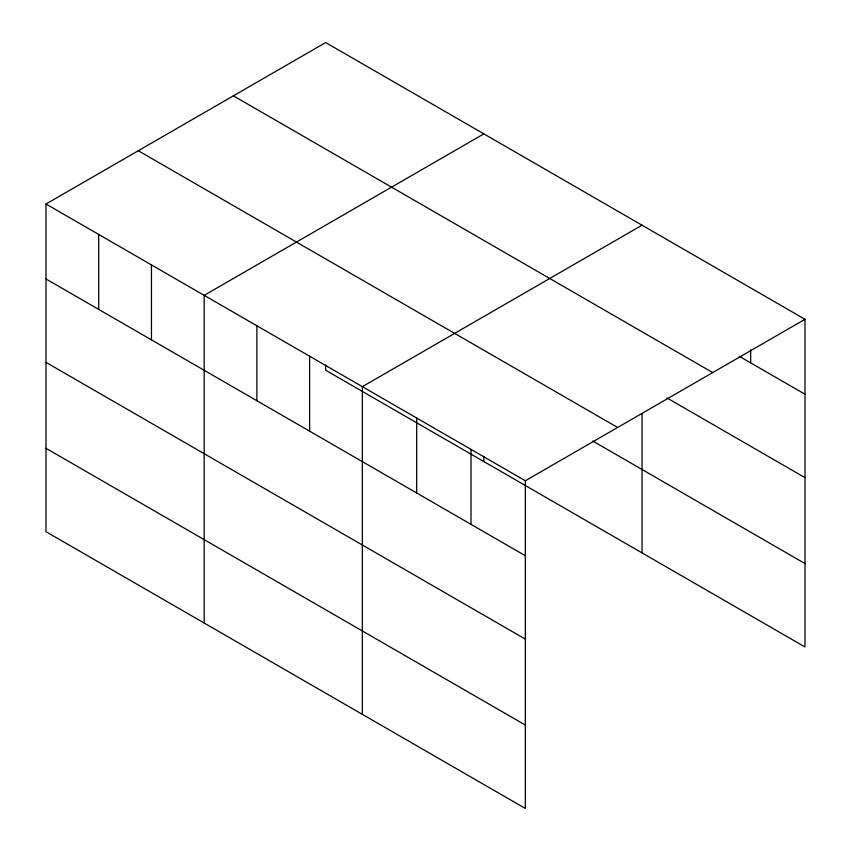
<?xml version="1.0" encoding="UTF-8"?>
<svg xmlns="http://www.w3.org/2000/svg" width="851" height="851" viewBox="0 0 851 851"><rect width="100%" height="100%" fill="white"/><g stroke="black" fill="none" stroke-linecap="round" stroke-linejoin="round"><path stroke-width="1.28" d="M45.997 204.017L525.333 480.762L525.333 808.45L45.997 531.705L45.997 204.017L325.667 42.55L805.003 319.295L805.003 646.983L325.667 370.238L325.667 365.026M483.847 133.873L204.176 295.35L204.176 623.028M642.037 225.196L362.356 386.673L362.356 714.361M525.333 480.762L805.003 319.295M739.37 356.346L805.003 394.247M233.376 95.833L712.712 372.578M666.929 397.928L805.003 477.645M138.287 150.733L617.624 427.479M592.743 441.031L805.003 563.575M45.997 278.968L525.333 555.714M45.997 362.377L525.333 639.112M45.997 448.307L525.333 725.052M750.688 349.729L750.688 362.877M642.037 413.501L642.037 552.884M483.847 456.349L483.847 461.561M471.007 449.402L471.007 524.354M416.682 418.032L416.682 492.984M309.626 356.229L309.626 431.18M256.896 325.784L256.896 400.736M151.446 264.906L151.446 339.857M98.716 234.461L98.716 309.413"/></g></svg>
